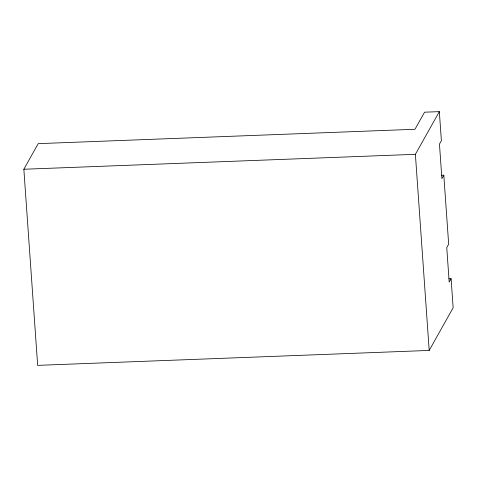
<?xml version="1.0" encoding="UTF-8"?>
<svg xmlns="http://www.w3.org/2000/svg" width="477" height="477" viewBox="0 0 477 477"><rect width="100%" height="100%" fill="white"/><g stroke="black" fill="none" stroke-linecap="round" stroke-linejoin="round"><path stroke-width="0.72" d="M448.887 278.783L451.105 278.699L453.15 307.748L429.199 350.434L37.665 365.364L23.85 169.252L38.22 143.643L414.978 129.273L424.56 112.196L439.335 111.636L441.38 140.691L439.466 144.102L441.893 178.607L443.813 175.19L441.595 175.274M429.199 350.434L415.384 154.315L439.335 111.636M451.105 278.699L449.185 282.11L446.758 247.611L448.672 244.194L443.813 175.19M23.85 169.252L415.384 154.315"/></g></svg>
